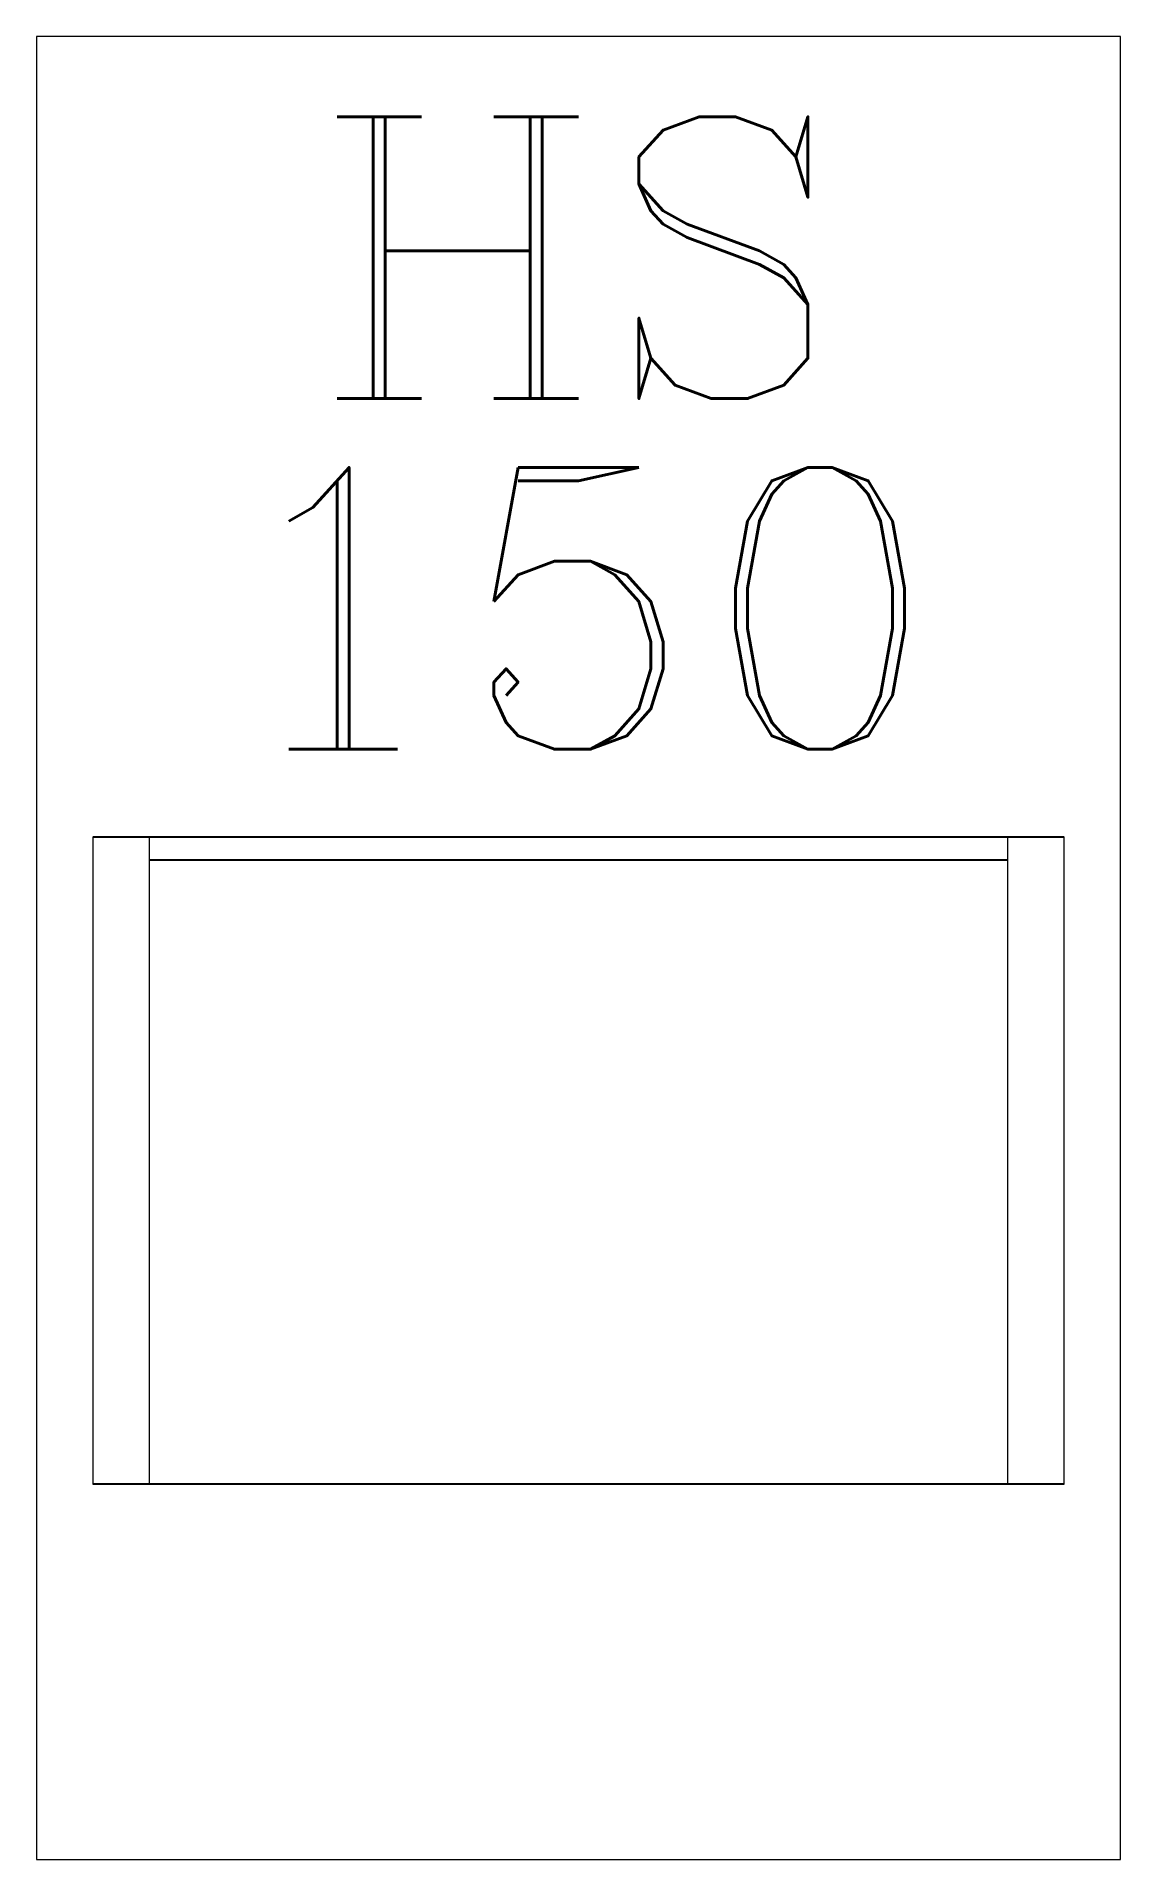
# Model space of a CAD drawing. Header units: inches. Extents: x -9.6 to 9.6, y 0 to 32.3.
import ezdxf
from ezdxf.enums import TextEntityAlignment as Align

# ---------------------------------------------------------------- set-up
doc = ezdxf.new("R2010")
doc.units = ezdxf.units.IN
doc.header["$LTSCALE"] = 48
doc.header["$MEASUREMENT"] = 0
doc.styles.add('ROMANC', font='COMPLEX.SHX')

msp = doc.modelspace()

# ---------------------------------------------------------------- wipeouts: each hides what was drawn before it
msp.add_wipeout([(-9.62, 0), (9.62, 0), (9.62, 32.337), (-9.62, 32.337)])

# ---------------------------------------------------------------- next in the draw order: linework, layer by layer
at = {"lineweight": 0}
for p, q in [((-8.62, 18.137), (-8.62, 6.656)), ((-7.62, 18.137), (-7.62, 6.656)), ((7.62, 6.656), (7.62, 18.137)), ((8.62, 6.656), (8.62, 18.137))]:
    msp.add_line(p, q, dxfattribs=at)
for p, q in [((8.62, 18.137), (-8.62, 18.137)), ((7.62, 17.725), (-7.62, 17.725)), ((8.62, 6.656), (-8.62, 6.656))]:
    msp.add_line(p, q)
msp.add_lwpolyline([(-9.62, 0), (9.62, 0), (9.62, 32.337), (-9.62, 32.337)], close=True, dxfattribs=at)

# ---------------------------------------------------------------- next in the draw order: texts
at = {"style": 'ROMANC'}
for s, p in [('HS', (0, 28.414)), ('150', (0, 22.194))]:
    msp.add_text(s, height=5, dxfattribs=at).set_placement(p, align=Align.MIDDLE_CENTER)

doc.saveas('drawing.dxf')
